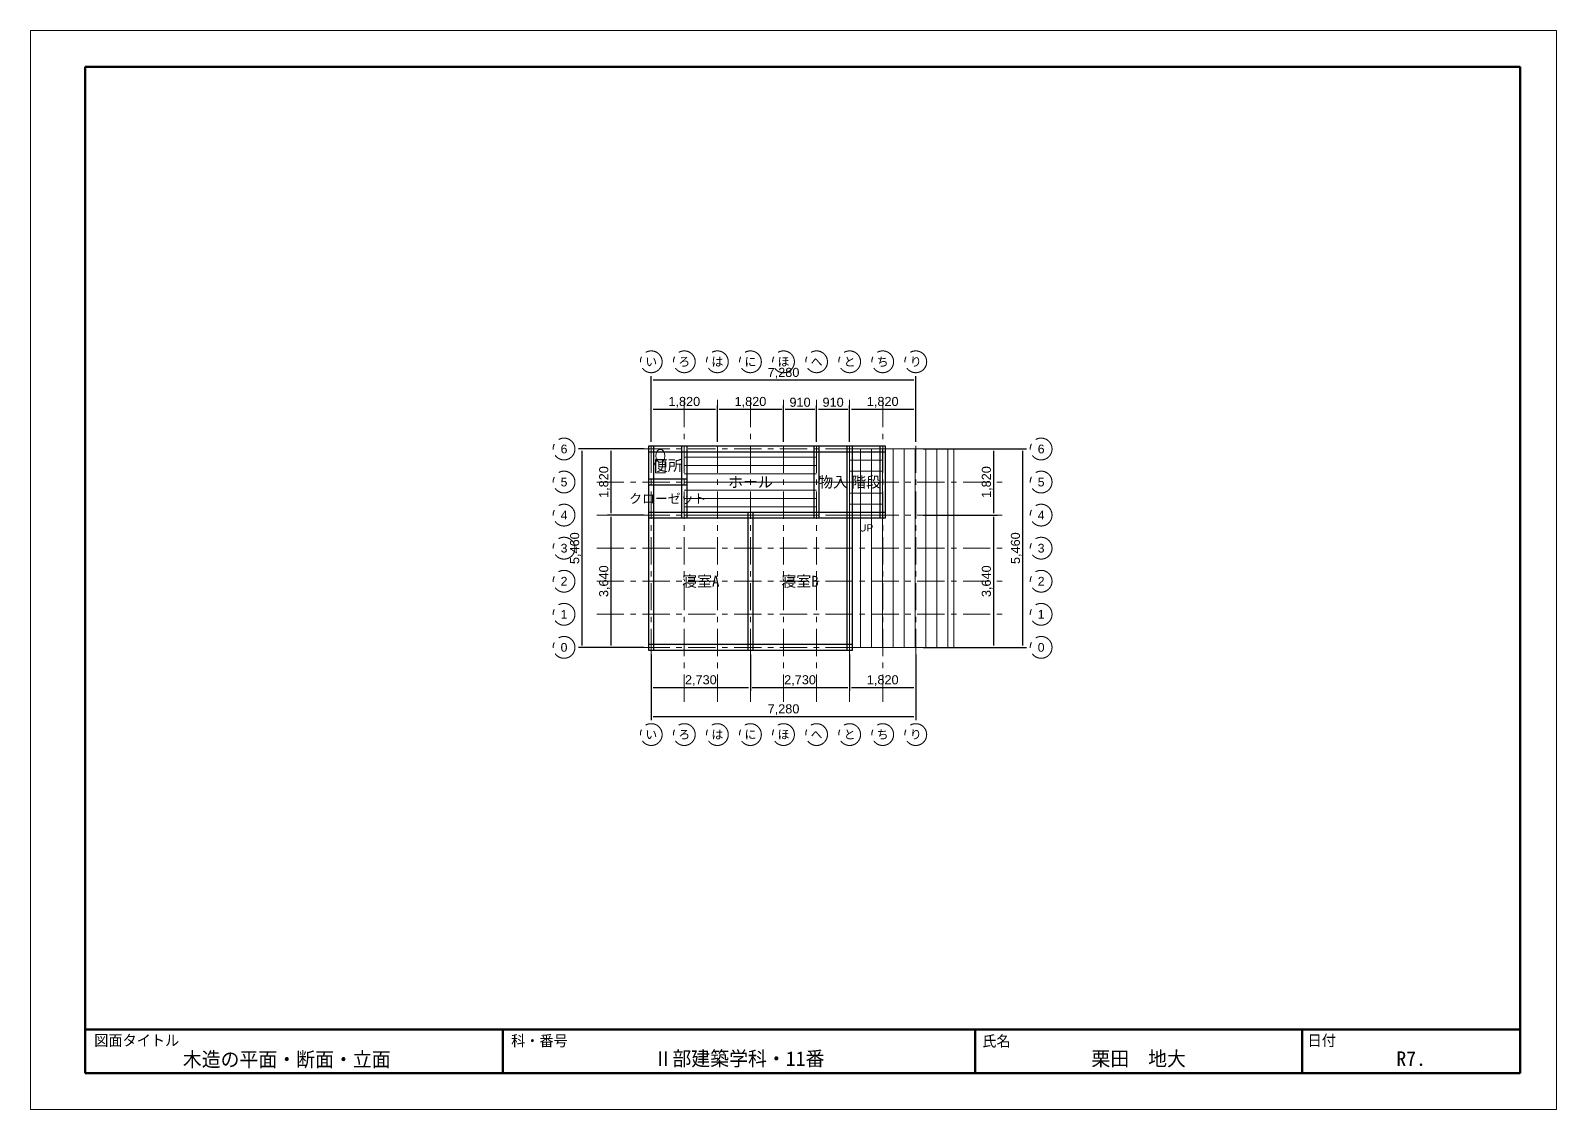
# Model space of a CAD drawing. Header units: millimetres. Extents: x 757 to 112434, y 1500 to 31197.
# Drawn here: x 757 to 42753, y 1500 to 31197 of the extents above; entities that cross this region are included whole.
import ezdxf
from ezdxf.enums import TextEntityAlignment as Align

# ---------------------------------------------------------------- set-up
doc = ezdxf.new("R2010")
doc.units = ezdxf.units.MM
doc.header["$LTSCALE"] = 30
doc.linetypes.add('CENTER1', pattern=[42, 25, -6, 5, -6])
for name, color, linetype, lineweight in [('01通り芯', 1, 'CENTER1', 9), ('02柱・壁(断面線）', 3, 'Continuous', 30), ('05設備機器', 7, 'Continuous', 18), ('06床の目地', 1, 'Continuous', 9), ('08文字', 7, 'Continuous', 18), ('09寸法', 4, 'Continuous', 9), ('10線一般（中線）', 7, 'Continuous', 15), ('14補助線', 4, 'Continuous', 5), ('15極太線', 9, 'Continuous', 50)]:
    doc.layers.add(name, color=color, linetype=linetype, lineweight=lineweight)
doc.styles.add('DIM', font='arial.ttf')
doc.styles.add('JP', font='msgothic.ttc')
doc.dimstyles.new('S100', dxfattribs={"dimtxt": 250, "dimasz": 50, "dimexe": 100, "dimexo": 200, "dimgap": 60, "dimtad": 1, "dimdec": 0, "dimlfac": 100, "dimzin": 12, "dimdsep": 46, "dimtxsty": 'DIM', "dimblk": 'DOT', "dimcen": 2.5, "dimclrd": 4, "dimclrt": 4, "dimazin": 3, "dimtfac": 0.5, "dimtmove": 2, "dimatfit": 3})

# ---------------------------------------------------------------- blocks, each defined once
blk = doc.blocks.new('_Dot')
at = {"color": 0, "const_width": 40}
blk.add_lwpolyline([(0, 0), (0, 0)], dxfattribs=at)

msp = doc.modelspace()

# ---------------------------------------------------------------- linework, layer by layer
at = {"layer": '01通り芯'}
for p, q in [((17840, 12719), (17840, 21179)), ((18750, 12719), (18750, 21179)), ((19660, 12719), (19660, 21179)), ((20570, 12719), (20570, 21179)), ((21480, 12719), (21480, 21179)), ((22390, 12719), (22390, 21179)), ((23300, 12719), (23300, 21179)), ((24210, 12719), (24210, 21179)), ((25120, 12719), (25120, 21179)), ((16340, 19679), (27670, 19679)), ((16340, 18769), (27670, 18769)), ((16340, 17859), (27670, 17859)), ((16340, 16949), (27670, 16949)), ((16340, 16039), (27670, 16039)), ((16340, 15129), (27670, 15129)), ((16340, 14219), (27670, 14219))]:
    msp.add_line(p, q, dxfattribs=at)
for centre in [(17840, 22079), (18750, 22079), (19660, 22079), (20570, 22079), (21480, 22079), (22390, 22079), (23300, 22079), (24210, 22079), (25120, 22079), (15440, 19679), (28570, 19679), (15440, 18769), (28570, 18769), (15440, 17859), (28570, 17859), (15440, 16949), (28570, 16949), (15440, 16039), (28570, 16039), (15440, 15129), (28570, 15129), (15440, 14219), (28570, 14219), (17840, 11819), (18750, 11819), (19660, 11819), (20570, 11819), (21480, 11819), (22390, 11819), (23300, 11819), (24210, 11819), (25120, 11819)]:
    msp.add_circle(centre, 300, dxfattribs=at)
at = {"layer": '02柱・壁(断面線）'}
for points in [[(17765, 18694), (17915, 18694), (17915, 19754), (17765, 19754)], [(17765, 19604), (18825, 19604), (18825, 19754), (17765, 19754)], [(18675, 18694), (18825, 18694), (18825, 19754), (18675, 19754)], [(18675, 17784), (18825, 17784), (18825, 19754), (18675, 19754)], [(18675, 19604), (22465, 19604), (22465, 19754), (18675, 19754)], [(22315, 17784), (22465, 17784), (22465, 19754), (22315, 19754)], [(22315, 17784), (22465, 17784), (22465, 19754), (22315, 19754)], [(22315, 19604), (23375, 19604), (23375, 19754), (22315, 19754)], [(23225, 17784), (23375, 17784), (23375, 19754), (23225, 19754)], [(23225, 17784), (23375, 17784), (23375, 19754), (23225, 19754)], [(23225, 19604), (24285, 19604), (24285, 19754), (23225, 19754)], [(24135, 17784), (24285, 17784), (24285, 19754), (24135, 19754)], [(17765, 17784), (17915, 17784), (17915, 18844), (17765, 18844)], [(17765, 18694), (18825, 18694), (18825, 18844), (17765, 18844)], [(17765, 18694), (18825, 18694), (18825, 18844), (17765, 18844)], [(18675, 17784), (18825, 17784), (18825, 18844), (18675, 18844)], [(17765, 14144), (17915, 14144), (17915, 17934), (17765, 17934)], [(17765, 17784), (20645, 17784), (20645, 17934), (17765, 17934)], [(17765, 17784), (18825, 17784), (18825, 17934), (17765, 17934)], [(18675, 17784), (22465, 17784), (22465, 17934), (18675, 17934)], [(20495, 14144), (20645, 14144), (20645, 17934), (20495, 17934)], [(20495, 14144), (20645, 14144), (20645, 17934), (20495, 17934)], [(20495, 17784), (23375, 17784), (23375, 17934), (20495, 17934)], [(22315, 17784), (23375, 17784), (23375, 17934), (22315, 17934)], [(23225, 14144), (23375, 14144), (23375, 17934), (23225, 17934)], [(23225, 17784), (24285, 17784), (24285, 17934), (23225, 17934)], [(17765, 14144), (20645, 14144), (20645, 14294), (17765, 14294)], [(20495, 14144), (23375, 14144), (23375, 14294), (20495, 14294)]]:
    msp.add_lwpolyline(points, close=True, dxfattribs=at)
at = {"layer": '05設備機器'}
msp.add_lwpolyline([(17960, 19019), (18220, 19019), (18220, 19389), (17960, 19389)], close=True, dxfattribs=at)
msp.add_ellipse((18090, 19489), major_axis=(0, 180), ratio=0.7, dxfattribs=at)
at = {"layer": '06床の目地'}
for p, q in [((23600, 14219), (23600, 19679)), ((23900, 14219), (23900, 19679)), ((24200, 14219), (24200, 19679)), ((24500, 14219), (24500, 19679)), ((24800, 14219), (24800, 19679)), ((25100, 14219), (25100, 19679)), ((25400, 14219), (25400, 19679)), ((25700, 14219), (25700, 19679)), ((26000, 14219), (26000, 19679))]:
    msp.add_line(p, q, dxfattribs=at)
at = {"layer": '10線一般（中線）'}
for p, q in [((18750, 19451.5), (22390, 19451.5)), ((23300, 19375.667), (24210, 19375.667)), ((18750, 19224), (22390, 19224)), ((18750, 18996.5), (22390, 18996.5)), ((23300, 19072.333), (24210, 19072.333)), ((18750, 18769), (22390, 18769)), ((18750, 18541.5), (22390, 18541.5)), ((23300, 18769), (24210, 18769)), ((18750, 18314), (22390, 18314)), ((18750, 18086.5), (22390, 18086.5)), ((23300, 18465.667), (24210, 18465.667)), ((23300, 18162.333), (24210, 18162.333)), ((18750, 17859), (22390, 17859)), ((23300, 17859), (24210, 17859))]:
    msp.add_line(p, q, dxfattribs=at)
msp.add_lwpolyline([(23300, 14219), (26170, 14219), (26170, 19679), (23300, 19679)], close=True, dxfattribs=at)
at = {"layer": '14補助線'}
msp.add_lwpolyline([(757.142, 1500.049), (42752.857, 1500.049), (42752.857, 31197.019), (757.142, 31197.019)], close=True, dxfattribs=at)
at = {"layer": '15極太線'}
for p, q in [((2256.989, 30197.121), (2256.989, 2499.947)), ((41752.959, 30197.121), (2256.989, 30197.121)), ((41752.959, 2499.947), (41752.959, 30197.121)), ((2256.989, 3699.825), (41752.959, 3699.825)), ((13755.815, 3699.825), (13755.815, 2499.947)), ((26754.489, 3699.825), (26754.489, 2499.947)), ((35753.571, 3699.825), (35753.571, 2499.947)), ((2256.989, 2499.947), (41752.959, 2499.947))]:
    msp.add_line(p, q, dxfattribs=at)

# ---------------------------------------------------------------- texts
at = {"layer": '01通り芯'}
for s, style, p in [('い', 'JP', (17840, 22079)), ('ろ', 'JP', (18750, 22079)), ('は', 'JP', (19660, 22079)), ('に', 'JP', (20570, 22079)), ('ほ', 'JP', (21480, 22079)), ('へ', 'JP', (22390, 22079)), ('と', 'JP', (23300, 22079)), ('ち', 'JP', (24210, 22079)), ('り', 'JP', (25120, 22079)), ('6', 'DIM', (15440, 19679)), ('6', 'DIM', (28570, 19679)), ('5', 'DIM', (15440, 18769)), ('5', 'DIM', (28570, 18769)), ('4', 'DIM', (15440, 17859)), ('4', 'DIM', (28570, 17859)), ('3', 'DIM', (15440, 16949)), ('3', 'DIM', (28570, 16949)), ('2', 'DIM', (15440, 16039)), ('2', 'DIM', (28570, 16039)), ('1', 'DIM', (15440, 15129)), ('1', 'DIM', (28570, 15129)), ('0', 'DIM', (15440, 14219)), ('0', 'DIM', (28570, 14219)), ('い', 'JP', (17840, 11819)), ('ろ', 'JP', (18750, 11819)), ('は', 'JP', (19660, 11819)), ('に', 'JP', (20570, 11819)), ('ほ', 'JP', (21480, 11819)), ('へ', 'JP', (22390, 11819)), ('と', 'JP', (23300, 11819)), ('ち', 'JP', (24210, 11819)), ('り', 'JP', (25120, 11819))]:
    msp.add_text(s, height=240, dxfattribs=dict(at, style=style)).set_placement(p, align=Align.MIDDLE_CENTER)
at = {"layer": '08文字'}
for s, height, style, p in [('便所', 300, 'JP', (18295, 19224)), ('ホール', 300, 'JP', (20570, 18769)), ('物入', 300, 'JP', (22845, 18769)), ('階段', 300, 'JP', (23755, 18769)), ('クローゼット', 260, 'JP', (18295, 18314)), ('UP', 200, 'DIM', (23755, 17509)), ('寝室A', 300, 'JP', (19205, 16039)), ('寝室B', 300, 'JP', (21935, 16039))]:
    msp.add_text(s, height=height, dxfattribs=dict(at, style=style)).set_placement(p, align=Align.MIDDLE_CENTER)
for s, p in [('図面タイトル', (2510.645, 3252.224)), ('科・番号', (13984.186, 3240.898)), ('氏名', (26949.023, 3231.88)), ('日付', (35902.346, 3249.748))]:
    msp.add_text(s, height=299.9694, dxfattribs=at).set_placement(p)
for s, height, p in [('木造の平面・断面・立面', 399.95919, (7808.577, 3079.243)), ('Ⅱ部建築学科・11番', 399.9592, (20255.152, 3099.886)), ('栗田\u3000地大', 399.9592, (31254.03, 3099.886)), ('R7.', 399.9592, (38753.265, 3099.886))]:
    msp.add_text(s, height=height, dxfattribs=at).set_placement(p, align=Align.TOP_CENTER)

# ---------------------------------------------------------------- dimensions: what is measured, and where the dimension line sits
at = {"layer": '09寸法'}
for base, p1, p2, text in [((17840, 21579), (17840, 19679), (25120, 19679), '7,280'), ((17840, 20779), (17840, 19679), (19660, 19679), '1,820'), ((19660, 20779), (19660, 19679), (21480, 19679), '1,820'), ((21480, 20779), (21480, 19679), (22390, 19679), '910'), ((22390, 20779), (22390, 19679), (23300, 19679), '910'), ((23300, 20779), (23300, 19679), (25120, 19679), '1,820'), ((17840, 13119), (17840, 14219), (20570, 14219), '2,730'), ((17840, 12319), (17840, 14219), (25120, 14219), '7,280'), ((20570, 13119), (20570, 14219), (23300, 14219), '2,730'), ((23300, 13119), (23300, 14219), (25120, 14219), '1,820')]:
    msp.add_linear_dim(base=base, p1=p1, p2=p2, text=text, dimstyle='S100', dxfattribs=at).render()
for base, p1, p2, text in [((15940, 14219), (17840, 14219), (17840, 19679), '5,460'), ((16740, 17859), (17840, 17859), (17840, 19679), '1,820'), ((27270, 17859), (25120, 17859), (25120, 19679), '1,820'), ((28070, 14219), (25120, 14219), (25120, 19679), '5,460'), ((16740, 14219), (17840, 14219), (17840, 17859), '3,640'), ((27270, 14219), (25120, 14219), (25120, 17859), '3,640')]:
    msp.add_linear_dim(base=base, p1=p1, p2=p2, angle=90, text=text, dimstyle='S100', dxfattribs=at).render()

doc.saveas('drawing.dxf')
